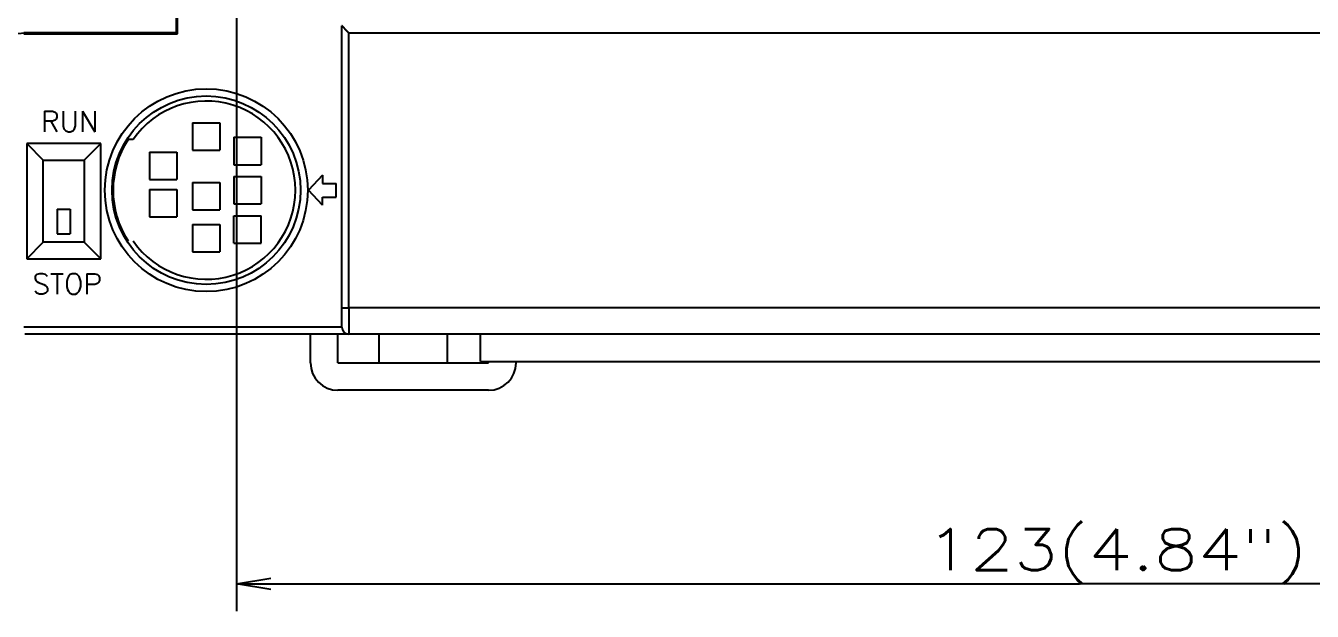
# Model space of a CAD drawing. Header units: millimetres. Extents: x -945625 to 316, y 6 to 533140.
# Drawn here: x -945485.1 to -945391.2, y 532407.3 to 532450 of the extents above; entities that cross this region are included whole.
import ezdxf

# ---------------------------------------------------------------- set-up
doc = ezdxf.new("R2010")
doc.units = ezdxf.units.MM
doc.header["$LTSCALE"] = 4
doc.styles.get("Standard").update_dxf_attribs({"font": 'simplex.shx', "height": 2, "bigfont": '@extfont2.shx'})

msp = doc.modelspace()

# ---------------------------------------------------------------- linework, layer by layer
at = {"color": 7, "linetype": 'Continuous'}
for p, q in [((-945469.69, 532509.089), (-945469.69, 532407.305)), ((-945474.09, 532460.518), (-945474.09, 532449.527)), ((-945473.99, 532449.427), (-945473.99, 532460.337)), ((-945485.89, 532449.427), (-945484.89, 532449.527)), ((-945485.19, 532449.527), (-945474.09, 532449.527)), ((-945484.49, 532449.527), (-945484.49, 532449.427)), ((-945479.99, 532449.427), (-945479.99, 532449.527)), ((-945478.99, 532449.527), (-945478.99, 532449.427)), ((-945474.09, 532449.527), (-945473.99, 532449.527)), ((-945461.99, 532429.465), (-945461.99, 532450.027)), ((-945461.49, 532449.506), (-945342.29, 532449.506)), ((-945461.49, 532429.444), (-945461.49, 532449.506)), ((-945485.19, 532449.427), (-945473.99, 532449.427)), ((-945472.89, 532442.946), (-945472.89, 532440.946)), ((-945472.89, 532442.946), (-945470.89, 532442.946)), ((-945470.89, 532442.946), (-945470.89, 532440.946)), ((-945479.59, 532441.427), (-945484.99, 532441.427)), ((-945484.99, 532441.427), (-945484.99, 532433.027)), ((-945484.99, 532441.427), (-945483.79, 532440.227)), ((-945480.79, 532440.227), (-945479.59, 532441.427)), ((-945479.59, 532433.027), (-945479.59, 532441.427)), ((-945477.235, 532441.727), (-945477.596, 532441.727)), ((-945469.89, 532441.886), (-945467.89, 532441.886)), ((-945469.89, 532441.886), (-945469.89, 532439.886)), ((-945467.89, 532441.886), (-945467.89, 532439.886)), ((-945483.79, 532440.227), (-945480.79, 532440.227)), ((-945483.79, 532434.227), (-945483.79, 532440.227)), ((-945480.79, 532440.227), (-945480.79, 532434.227)), ((-945476.029, 532440.805), (-945476.029, 532438.805)), ((-945476.029, 532440.805), (-945474.029, 532440.805)), ((-945474.029, 532440.805), (-945474.029, 532438.805)), ((-945472.89, 532440.946), (-945470.89, 532440.946)), ((-945469.89, 532439.886), (-945467.89, 532439.886)), ((-945476.029, 532438.805), (-945474.029, 532438.805)), ((-945472.89, 532438.588), (-945472.89, 532436.588)), ((-945472.89, 532438.588), (-945470.89, 532438.588)), ((-945470.89, 532438.588), (-945470.89, 532436.588)), ((-945469.89, 532439.027), (-945469.89, 532437.027)), ((-945469.89, 532439.027), (-945467.89, 532439.027)), ((-945467.89, 532439.027), (-945467.89, 532437.027)), ((-945463.423, 532439.127), (-945464.423, 532438.027)), ((-945463.423, 532439.127), (-945463.423, 532438.527)), ((-945463.423, 532438.527), (-945462.423, 532438.527)), ((-945462.423, 532437.527), (-945462.423, 532438.527)), ((-945476.029, 532438.086), (-945476.029, 532436.086)), ((-945476.029, 532438.086), (-945474.029, 532438.086)), ((-945474.029, 532438.086), (-945474.029, 532436.086)), ((-945463.423, 532436.927), (-945464.423, 532438.027)), ((-945463.423, 532437.527), (-945462.423, 532437.527)), ((-945463.423, 532436.927), (-945463.423, 532437.527)), ((-945482.763, 532436.639), (-945482.763, 532434.835)), ((-945482.763, 532436.639), (-945481.818, 532436.639)), ((-945481.818, 532436.639), (-945481.818, 532434.835)), ((-945472.89, 532436.588), (-945470.89, 532436.588)), ((-945469.89, 532437.027), (-945467.89, 532437.027)), ((-945476.029, 532436.086), (-945474.029, 532436.086)), ((-945472.89, 532435.52), (-945472.89, 532433.52)), ((-945472.89, 532435.52), (-945470.89, 532435.52)), ((-945470.89, 532435.52), (-945470.89, 532433.52)), ((-945469.89, 532434.168), (-945469.89, 532436.168)), ((-945469.89, 532436.168), (-945467.89, 532436.168)), ((-945467.89, 532434.168), (-945467.89, 532436.168)), ((-945482.763, 532434.835), (-945481.818, 532434.835)), ((-945484.99, 532433.027), (-945483.79, 532434.227)), ((-945480.79, 532434.227), (-945483.79, 532434.227)), ((-945480.79, 532434.227), (-945479.59, 532433.027)), ((-945472.89, 532433.52), (-945470.89, 532433.52)), ((-945469.89, 532434.168), (-945467.89, 532434.168)), ((-945484.99, 532433.027), (-945479.59, 532433.027)), ((-945461.991, 532429.465), (-945461.99, 532429.464)), ((-945461.99, 532428.027), (-945461.99, 532429.465)), ((-945461.49, 532429.444), (-945461.49, 532427.527)), ((-945342.29, 532429.444), (-945461.49, 532429.444)), ((-945461.991, 532428.027), (-945485.19, 532428.027)), ((-945461.49, 532427.527), (-945485.134, 532427.527)), ((-945464.29, 532425.427), (-945464.29, 532427.527)), ((-945462.29, 532425.427), (-945462.29, 532427.527)), ((-945342.29, 532427.527), (-945461.49, 532427.527)), ((-945459.29, 532427.527), (-945459.29, 532425.427)), ((-945454.29, 532425.427), (-945454.29, 532427.527)), ((-945451.89, 532425.527), (-945451.89, 532427.527)), ((-945462.29, 532425.427), (-945451.29, 532425.427)), ((-945451.89, 532425.527), (-945351.89, 532425.527)), ((-945451.29, 532425.427), (-945451.29, 532425.527)), ((-945451.29, 532423.427), (-945462.29, 532423.427)), ((-945469.69, 532409.305), (-945467.19, 532409.722)), ((-945469.69, 532409.305), (-945408.19, 532409.305)), ((-945467.19, 532408.889), (-945469.69, 532409.305)), ((-945469.69, 532409.305), (-945467.19, 532409.305)), ((-945319.445, 532409.305), (-945408.19, 532409.305))]:
    msp.add_line(p, q, dxfattribs=at)
msp.add_lwpolyline([(-945461.49, 532449.506), (-945461.495, 532449.51), (-945461.5, 532449.514), (-945461.505, 532449.517), (-945461.509, 532449.521), (-945461.514, 532449.525), (-945461.519, 532449.528), (-945461.524, 532449.532), (-945461.528, 532449.536), (-945461.533, 532449.54), (-945461.538, 532449.544), (-945461.542, 532449.548), (-945461.547, 532449.552), (-945461.551, 532449.555), (-945461.556, 532449.559), (-945461.56, 532449.563), (-945461.565, 532449.567), (-945461.569, 532449.571), (-945461.574, 532449.575), (-945461.578, 532449.579), (-945461.582, 532449.584), (-945461.587, 532449.588), (-945461.591, 532449.592), (-945461.595, 532449.596), (-945461.6, 532449.6), (-945461.604, 532449.604), (-945461.608, 532449.608), (-945461.612, 532449.612), (-945461.616, 532449.617), (-945461.62, 532449.621), (-945461.625, 532449.625), (-945461.629, 532449.629), (-945461.633, 532449.634), (-945461.637, 532449.638), (-945461.641, 532449.642), (-945461.645, 532449.646), (-945461.649, 532449.651), (-945461.653, 532449.655), (-945461.657, 532449.659), (-945461.661, 532449.663), (-945461.664, 532449.668), (-945461.668, 532449.672), (-945461.672, 532449.676), (-945461.676, 532449.681), (-945461.68, 532449.685), (-945461.684, 532449.689), (-945461.687, 532449.694), (-945461.691, 532449.698), (-945461.695, 532449.702), (-945461.699, 532449.707), (-945461.703, 532449.711), (-945461.706, 532449.715), (-945461.71, 532449.719), (-945461.714, 532449.724), (-945461.717, 532449.728), (-945461.721, 532449.732), (-945461.725, 532449.737), (-945461.728, 532449.741), (-945461.732, 532449.745), (-945461.736, 532449.749), (-945461.739, 532449.754), (-945461.743, 532449.758), (-945461.746, 532449.762), (-945461.75, 532449.766), (-945461.754, 532449.771), (-945461.757, 532449.775), (-945461.761, 532449.779), (-945461.764, 532449.783), (-945461.768, 532449.787), (-945461.771, 532449.792), (-945461.775, 532449.796), (-945461.778, 532449.8), (-945461.782, 532449.804), (-945461.785, 532449.808), (-945461.789, 532449.812), (-945461.792, 532449.816), (-945461.796, 532449.82), (-945461.8, 532449.824), (-945461.803, 532449.828), (-945461.807, 532449.832), (-945461.81, 532449.836), (-945461.813, 532449.84), (-945461.817, 532449.844), (-945461.82, 532449.848), (-945461.824, 532449.852), (-945461.827, 532449.855), (-945461.831, 532449.859), (-945461.834, 532449.863), (-945461.838, 532449.867), (-945461.841, 532449.871), (-945461.845, 532449.874), (-945461.848, 532449.878), (-945461.851, 532449.882), (-945461.855, 532449.885), (-945461.858, 532449.889), (-945461.861, 532449.892), (-945461.865, 532449.896), (-945461.868, 532449.899), (-945461.871, 532449.903), (-945461.875, 532449.906), (-945461.878, 532449.91), (-945461.881, 532449.913), (-945461.884, 532449.916), (-945461.887, 532449.919), (-945461.89, 532449.923), (-945461.893, 532449.926), (-945461.897, 532449.929), (-945461.9, 532449.932), (-945461.903, 532449.935), (-945461.906, 532449.938), (-945461.908, 532449.941), (-945461.911, 532449.944), (-945461.914, 532449.947), (-945461.917, 532449.95), (-945461.92, 532449.953), (-945461.923, 532449.956), (-945461.925, 532449.958), (-945461.928, 532449.961), (-945461.931, 532449.964), (-945461.933, 532449.966), (-945461.936, 532449.969), (-945461.938, 532449.972), (-945461.941, 532449.974), (-945461.943, 532449.976), (-945461.946, 532449.979), (-945461.948, 532449.981), (-945461.95, 532449.983), (-945461.952, 532449.986), (-945461.954, 532449.988), (-945461.957, 532449.99), (-945461.959, 532449.992), (-945461.961, 532449.994), (-945461.963, 532449.996), (-945461.964, 532449.998), (-945461.966, 532450), (-945461.968, 532450.002), (-945461.97, 532450.003), (-945461.971, 532450.005), (-945461.973, 532450.007), (-945461.976, 532450.01), (-945461.979, 532450.013), (-945461.981, 532450.015), (-945461.982, 532450.017), (-945461.984, 532450.019), (-945461.986, 532450.021), (-945461.988, 532450.023), (-945461.989, 532450.025), (-945461.99, 532450.027)], dxfattribs=at)
for radius in [7.4, 6.875]:
    msp.add_circle((-945471.89, 532438.027), radius, dxfattribs=at)
for centre, radius, start, end in [((-945471.89, 532438.027), 6.5, 214.6966, 145.3034), ((-945471.89, 532438.027), 6.8, 147.03561, 212.96439), ((-945461.988, 532429.465), 0.00224, 213.19519, 266.82264), ((-945461.983, 532429.472), 0.0107, 242.71285, 259.61432), ((-945461.975, 532429.496), 0.0357, 252.83833, 259.85354), ((-945461.963, 532429.541), 0.0824, 257.59732, 261.55898), ((-945461.947, 532429.622), 0.165, 260.25802, 262.6966), ((-945461.929, 532429.744), 0.289, 262.13308, 263.80273), ((-945461.906, 532429.923), 0.468, 263.36423, 264.56264), ((-945461.882, 532430.15), 0.697, 264.37244, 265.2942), ((-945461.854, 532430.45), 0.998, 265.12495, 265.84707), ((-945461.825, 532430.808), 1.358, 265.68641, 266.27664), ((-945461.795, 532431.247), 1.797, 266.23356, 266.72123), ((-945461.764, 532431.74), 2.291, 266.65261, 267.06807), ((-945461.731, 532432.309), 2.862, 266.99131, 267.3481), ((-945461.7, 532432.92), 3.473, 267.31046, 267.62402), ((-945461.67, 532433.604), 4.158, 267.60433, 267.88068), ((-945461.642, 532434.326), 4.881, 267.8612, 268.10823), ((-945461.616, 532435.038), 5.593, 268.08471, 268.30936), ((-945461.594, 532435.698), 6.254, 268.28367, 268.49209), ((-945461.569, 532436.568), 7.124, 268.47975, 268.66712), ((-945461.542, 532437.684), 8.24, 268.66115, 268.82607), ((-945461.538, 532437.845), 8.401, 268.81701, 268.98407), ((-945461.548, 532437.463), 8.019, 269.00606, 269.18736), ((-945461.502, 532439.608), 10.164, 269.09844, 269.23403), ((-945461.348, 532451.24), 21.797, 269.23903, 269.29662), ((-945461.52, 532438.861), 9.417, 269.42109, 269.59037), ((-945461.52, 532438.42), 8.977, 269.56678, 269.83639), ((-945461.441, 532452.879), 23.435, 269.74512, 269.87944), ((-945461.49, 532428.027), 0.5, 180, 270), ((-945462.29, 532425.427), 2, 180, 270), ((-945451.29, 532425.427), 2, 270, 0)]:
    msp.add_arc(centre, radius, start, end, dxfattribs=at)

# ---------------------------------------------------------------- texts
for s, height, width, p in [('RUN', 1.5, 1, (-945483.943, 532442.283)), ('STOP', 1.5, 1, (-945484.578, 532430.437)), ('123(4.84")', 3, 1.242857, (-945419.363, 532410.306))]:
    msp.add_text(s, height=height, dxfattribs=dict(at, width=width)).set_placement(p)

doc.saveas('drawing.dxf')
